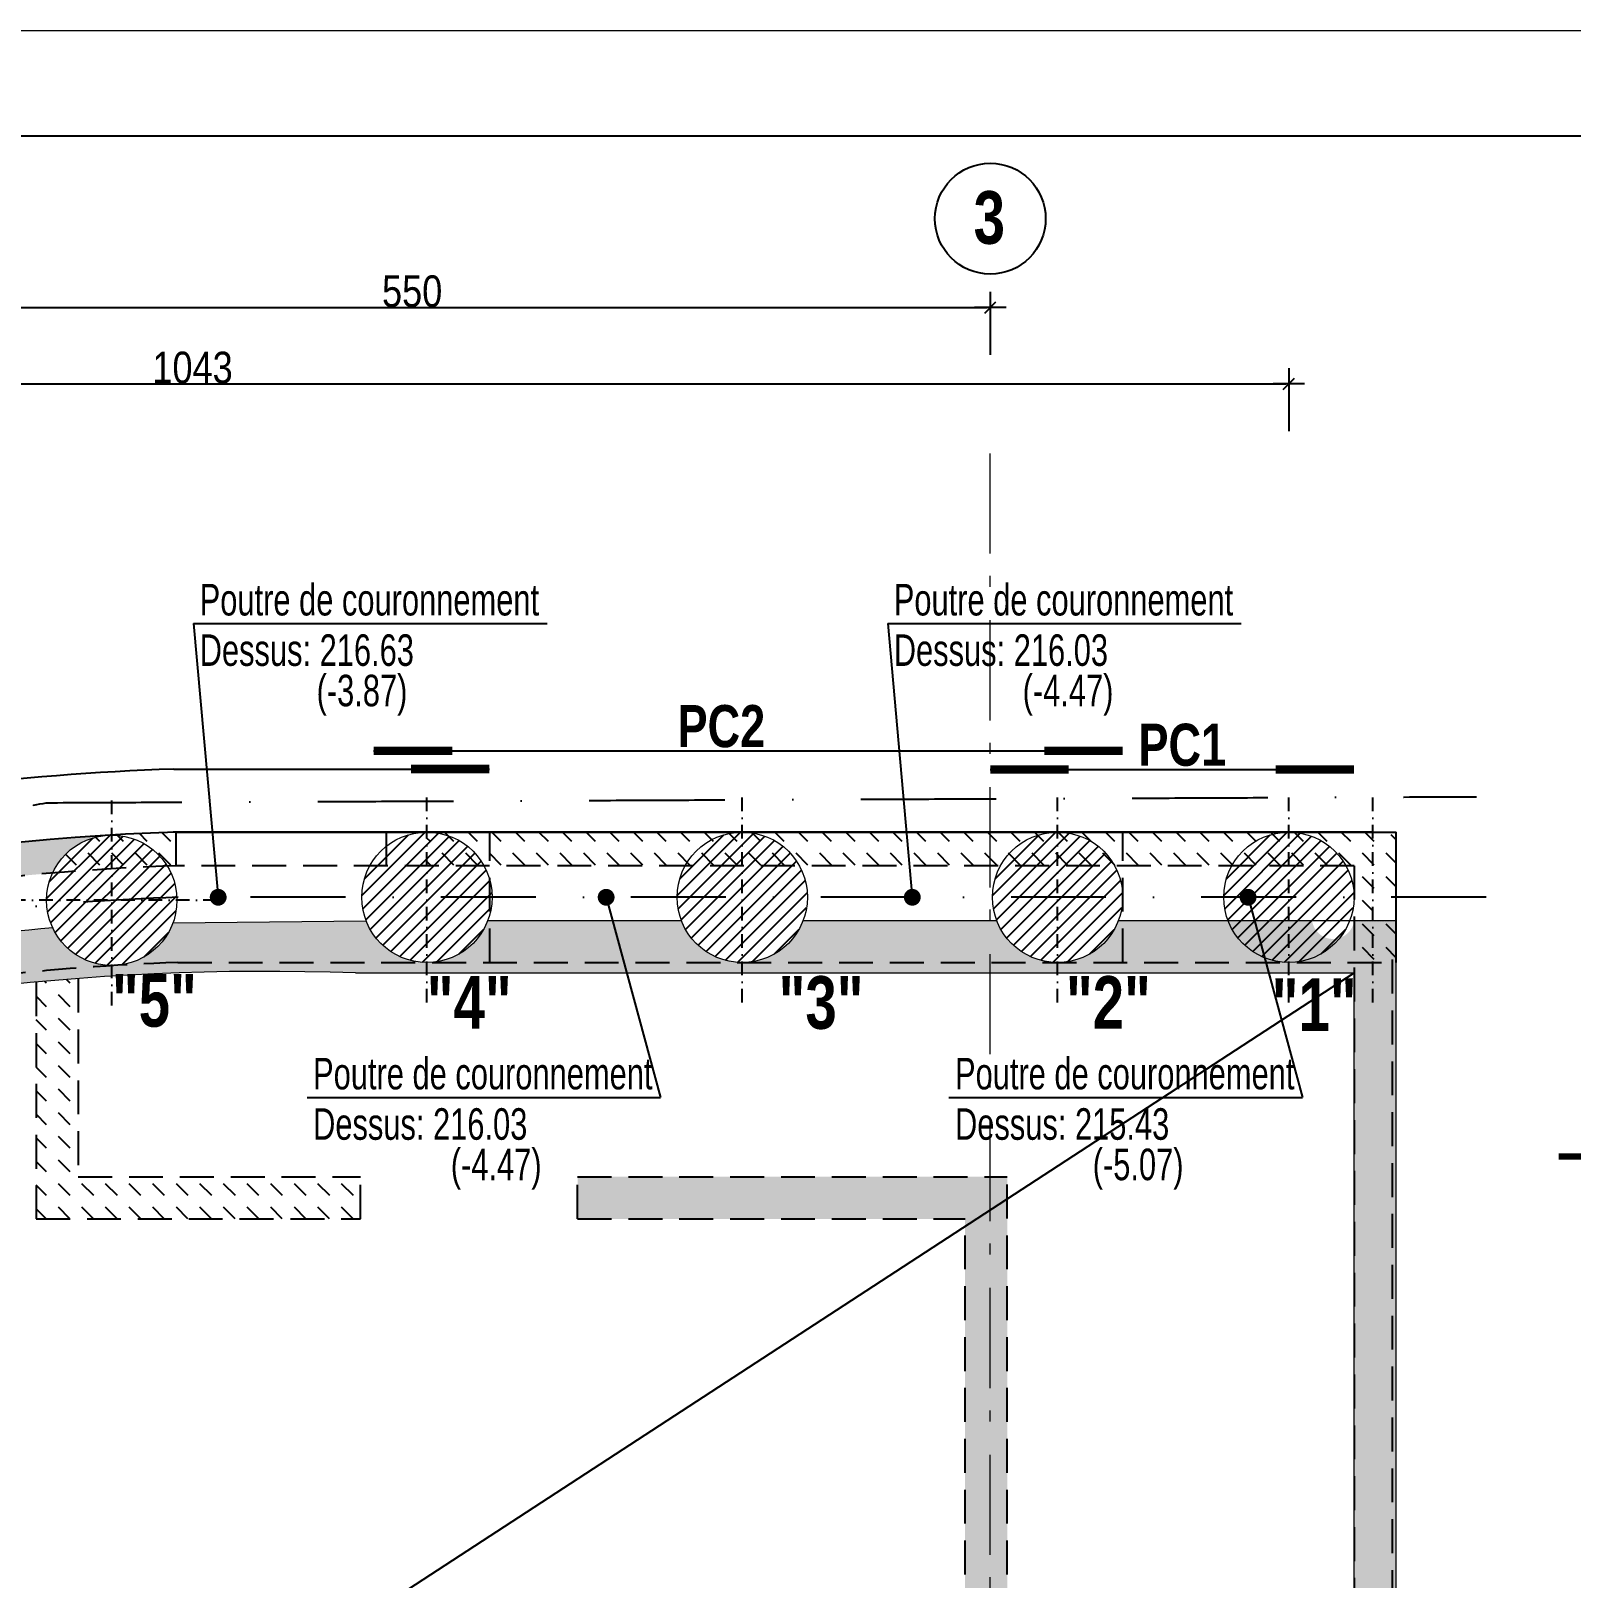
# Model space of a CAD drawing. Header units: centimetres. Extents: x 0 to 26456, y -12469 to -8269.
# Drawn here: x 20667 to 21399, y -9005 to -8269 of the extents above; entities that cross this region are included whole.
import ezdxf
from ezdxf.enums import TextEntityAlignment as Align

# ---------------------------------------------------------------- set-up
doc = ezdxf.new("R2010")
doc.units = ezdxf.units.CM
doc.header["$LTSCALE"] = 25.4
doc.header["$PDMODE"] = 1
doc.header["$PDSIZE"] = -2
for name, pattern in [('CACHEX2', [19.049999999999997, 12.7, -6.35]), ('Style de ligne -6', [1.0416400000000001, 0.625, -0.20828, 0.06943000000000005, -0.13893]), ('TIRETPTX2', [50.8, 25.4, -12.7, 0, -12.7])]:
    doc.linetypes.add(name, pattern=pattern)
for name, color, linetype in [('01_cote_gen', 4, 'Continuous'), ('01_linteaux', 2, 'Continuous'), ('01_murs_sup', 2, 'CACHEX2'), ('01_poch_murs', 253, 'Continuous'), ('01_texte', 230, 'Continuous'), ('AA_COTES', 2, 'Continuous')]:
    doc.layers.add(name, color=color, linetype=linetype)
for name, color, linetype, lineweight in [('01_murs_coup', 5, 'Continuous', 60), ('01_PIEUX', 5, 'Continuous', 60), ('B Général', 7, 'Continuous', 5)]:
    doc.layers.add(name, color=color, linetype=linetype, lineweight=lineweight)
doc.styles.add('impact', font='impact.ttf')
doc.styles.add('MATTE_TXT', font='arial.ttf')
doc.styles.add('STYLE2', font='ARIALN.TTF')
doc.dimstyles.new('JB50', dxfattribs={"dimscale": 0.1, "dimtxt": 150, "dimasz": 15, "dimexe": 0.1, "dimexo": 0.1, "dimgap": 0.09, "dimtad": 1, "dimdec": 1, "dimdsep": 46, "dimtxsty": 'STYLE2', "dimblk1": 'BOND_G', "dimblk2": 'BOND_D', "dimsah": 1, "dimcen": 1.5, "dimdle": 0.01, "dimse1": 1, "dimse2": 1, "dimclrd": 4, "dimclre": 2, "dimclrt": 6, "dimazin": 2, "dimtfac": 2.333333333333333, "dimtdec": 1, "dimtix": 1, "dimtmove": 2, "dimatfit": 3, "dimldrblk": 'BOND_G', "dimfxl": 1, "dimtolj": 1, "dimtzin": 0, "dimarcsym": 0})
pattern_1 = [(135, (-12564.07616921228, 0), (-11.22532015133644, 8.881784197001252e-16), [7.9375, -7.9375])]
pattern_2 = [(135, (0, 0), (-11.22532015133644, 8.881784197001252e-16), [7.9375, -7.9375])]

# ---------------------------------------------------------------- blocks, each defined once
blk = doc.blocks.new('BOND_G')
at = {"layer": 'AA_COTES', "color": 0}
for p, q in [((0, -5), (0, 14.99999999999999)), ((5, 0), (-5, 0)), ((1.767766952966312, 1.767766952966312), (-1.767766952966426, -1.767766952966426))]:
    blk.add_line(p, q, dxfattribs=at)
blk = doc.blocks.new('BOND_D')
at = {"layer": 'AA_COTES', "color": 0}
for p, q in [((0, 5), (0, -15)), ((5, 0), (-5, 0)), ((-1.767766952966312, -1.767766952966312), (1.767766952966426, 1.767766952966426))]:
    blk.add_line(p, q, dxfattribs=at)
blk = doc.blocks.new('*D134')
at = {"layer": '01_cote_gen', "color": 4, "lineweight": -2, "transparency": 16777216}
blk.add_line((20223.54063013628, -8437.09799820032), (21263.53152298929, -8437.09799820032), dxfattribs=at)
at = {"layer": 'Defpoints', "color": 0, "transparency": 16777216}
for p in [(21265.03152298929, -8437.09799820032), (20222.04063013628, -8628.051848474306), (21265.03152298929, -8655.22295320542)]:
    blk.add_point(p, dxfattribs=at)
at = {"layer": '01_cote_gen', "color": 4, "lineweight": -2, "transparency": 16777216, "xscale": 1.5, "yscale": 1.5, "zscale": 1.5, "rotation": 180}
blk.add_blockref('BOND_G', (20222.04063013628, -8437.09799820032), dxfattribs=at)
at = {"layer": '01_cote_gen', "color": 4, "lineweight": -2, "transparency": 16777216, "xscale": 1.5, "yscale": 1.5, "zscale": 1.5}
blk.add_blockref('BOND_D', (21265.03152298929, -8437.09799820032), dxfattribs=at)
at = {"layer": '01_cote_gen', "color": 6, "transparency": 16777216, "insert": (20743.53607656278, -8429.430403384495), "char_height": 15, "attachment_point": 5, "style": 'STYLE2'}
blk.add_mtext('\\A1;1043', dxfattribs=at)
blk = doc.blocks.new('*D136')
at = {"layer": '01_cote_gen', "color": 4, "lineweight": -2, "transparency": 16777216}
blk.add_line((20574.48982176962, -8400.81244869095), (21121.50648556105, -8400.81244869095), dxfattribs=at)
at = {"layer": 'Defpoints', "color": 0, "transparency": 16777216}
for p in [(21123.00648556105, -8362.340485538267), (21123.00648556105, -8400.81244869095), (20572.98982176962, -8404.476490234649)]:
    blk.add_point(p, dxfattribs=at)
at = {"layer": '01_cote_gen', "color": 4, "lineweight": -2, "transparency": 16777216, "xscale": 1.5, "yscale": 1.5, "zscale": 1.5, "rotation": 180}
blk.add_blockref('BOND_G', (20572.98982176962, -8400.81244869095), dxfattribs=at)
at = {"layer": '01_cote_gen', "color": 4, "lineweight": -2, "transparency": 16777216, "xscale": 1.5, "yscale": 1.5, "zscale": 1.5}
blk.add_blockref('BOND_D', (21123.00648556105, -8400.81244869095), dxfattribs=at)
at = {"layer": '01_cote_gen', "color": 6, "transparency": 16777216, "insert": (20847.99815366533, -8393.144853875125), "char_height": 15, "attachment_point": 5, "style": 'STYLE2'}
blk.add_mtext('\\A1;550', dxfattribs=at)
blk = doc.blocks.new('*D208')
at = {"layer": '01_cote_gen', "color": 4, "lineweight": -2, "ltscale": 3, "transparency": 16777216}
blk.add_line((25181.35043930488, -8824.443182918727), (25181.35043930488, -8881.443182918292), dxfattribs=at)
at = {"layer": 'Defpoints', "color": 0, "ltscale": 3, "transparency": 16777216}
for p in [(25158.85043930488, -8822.943182918727), (-1.600710675120354e-10, -8882.943182918285), (25181.35043930488, -8882.943182918292)]:
    blk.add_point(p, dxfattribs=at)
at = {"layer": '01_cote_gen', "color": 4, "lineweight": -2, "ltscale": 3, "transparency": 16777216, "xscale": 1.5, "yscale": 1.5, "zscale": 1.5}
for name, p, rotation in [('BOND_G', (25181.35043930488, -8822.943182918727), 90), ('BOND_D', (25181.35043930488, -8882.943182918292), 270)]:
    blk.add_blockref(name, p, dxfattribs=dict(at, rotation=rotation))
at = {"layer": '01_cote_gen', "color": 6, "ltscale": 3, "transparency": 16777216, "insert": (25173.68284448905, -8852.943182918507), "char_height": 15, "attachment_point": 5, "rotation": 90, "style": 'STYLE2'}
blk.add_mtext('\\A1;60', dxfattribs=at)

msp = doc.modelspace()

# ---------------------------------------------------------------- hatches: boundary and pattern name
at = {"layer": '01_murs_sup', "ltscale": 3}
h = msp.add_hatch(dxfattribs=at)
h.set_pattern_fill('DASH', color=256, scale=2.5, angle=135)
h.set_pattern_definition(pattern_2)
h.paths.add_polyline_path([(19962.04075267671, -8996.491079581685, 0.002531451353049674), (19952.99236217087, -9004.807788942462), (19952.99236217087, -9019.878112635355, -0.002574667747263947), (19962.04075267671, -9011.419420330678)])
h.paths.add_polyline_path([(19962.04075267671, -8976.31305738118, -0.006516405898975369), (19986.24151767971, -8955.33694515442, -0.04627340198228324), (19985.71276000788, -8949.635770628222), (19968.25438592605, -8949.635770628222, 0.004067861401506169), (19952.99236217087, -8962.949710448283), (19952.99236217087, -9004.807788942462, -0.002531451353049659), (19962.04075267671, -8996.491079581685)])
h.paths.add_polyline_path([(19952.99236217087, -8962.949710448283, 0.002955468585828464), (19942.04075267671, -8972.777708138961), (19942.04075267671, -9015.10359946519, -0.003096146297348388), (19952.99236217087, -9004.807788942462)])
h.paths.add_polyline_path([(19997.24688906947, -8925.509439191208, 0.007575990962309219), (19968.25438592605, -8949.635770628222), (19985.71276000788, -8949.635770628222, -0.2267463357051544)])
h.paths.add_polyline_path([(20016.71276000788, -8930.438205213124), (20016.71276000788, -8918.635770628222, 0.4142135623730951), (19985.71276000788, -8949.635770628222), (19993.04469058376, -8949.635770628222, -0.006200760919027776)])
h.paths.add_polyline_path([(20022.24235788403, -8905.863991761751, 0.001401672488549907), (20016.71276000788, -8910.121562334987), (20016.71276000788, -8918.635770628222, -0.09982294667140483), (20028.72683847661, -8921.05847337065, -0.0008315451278062832), (20031.96796140318, -8918.568819040713)])
h.paths.add_polyline_path([(20108.06370936837, -8864.768000295142, -0.01533620150584975), (20108.00540742572, -8862.867652609077, -0.2594805352761252), (20122.66303549479, -8836.525160705858, 0.02452486336761976), (20022.24235788403, -8905.863991761751), (20031.96796140318, -8918.568819040713, -0.0189682979439725)])
h.paths.add_polyline_path([(20139.00540742572, -8845.256839476358), (20139.00540742572, -8831.867652609077, 0.4142135623730951), (20108.00540742572, -8862.867652609077), (20110.98929596204, -8862.867652609077, -0.006733180713042963)])
h.paths.add_polyline_path([(20221.27242336533, -8799.309026090661), (20219.59169393276, -8782.227434466036, 0.01847937243883564), (20139.00540742572, -8826.559863701523), (20139.00540742572, -8831.867652609077, -0.1311429218165924), (20154.45158321565, -8835.989861526718, -0.01551302581773235)])
h.paths.add_polyline_path([(20258.09446509475, -8763.68465358069, 0.008583888516723525), (20219.59169393276, -8782.227434466036), (20220.53763697403, -8791.84124405252), (20236.18662102504, -8791.84124405252, -0.0008921322589392388), (20240.12401177537, -8789.911760148272, -0.2759147244667435)])
h.paths.add_polyline_path([(20380.40680633365, -8731.910745401334, -0.2759147244667484), (20401.47410624306, -8708.099672642245, 0.02805231403999468), (20271.06390660168, -8757.800395212256), (20271.06390660168, -8760.84124405252, -0.1627178930550964), (20289.70642681701, -8767.07319124207, -0.01980015537954972)])
h.paths.add_polyline_path([(20526.77097568853, -8691.650217712082, -0.2759147244667564), (20550.6135748336, -8670.618603950435, 0.02893504782106948), (20410.87266649118, -8705.150387574842), (20410.87266649118, -8706.64061144355, -0.1946121440687925), (20432.42699286268, -8715.36032835129, -0.01980015537955201)])
h.paths.add_polyline_path([(20676.95233325804, -8669.747184978214, -0.2601810642606941), (20701.35699738403, -8651.929332204701, 0.02414752684017281), (20581.93276865482, -8665.18965881402), (20584.46398054825, -8680.988170337281, -0.01896323129683905)])
h.paths.add_polyline_path([(19458.75151192187, -10153.20039969471), (19473.3523187485, -10153.20039969471), (19473.3523187485, -10142.62740164783), (19458.75151192187, -10142.62740164783)], flags=9)
h.paths.add_polyline_path([(19607.82798606622, -9603.97844531037), (19622.42879289285, -9603.97844531037), (19622.42879289285, -9593.405447263493), (19607.82798606622, -9593.405447263493)], flags=9)
h.paths.add_polyline_path([(20865.53209107814, -10481.26474452475), (20920.9533052664, -10481.26474452475), (20920.9533052664, -10458.28896007728), (20865.53209107814, -10458.28896007728)], flags=9)
h.paths.add_polyline_path([(19060.64998762298, -10027.91604079485), (19091.18581220605, -10027.91604076731), (19091.1858121708, -9988.840994442417), (19060.64998758773, -9988.840994469967)], flags=9)
h.paths.add_polyline_path([(19060.91249534308, -9879.12851761522), (19090.87697959262, -9879.128517588186), (19090.87697955879, -9841.628517588186), (19060.91249530925, -9841.62851761522)], flags=9)
h.paths.add_polyline_path([(19060.72719577544, -9269.128517970756), (19089.67253240299, -9269.12851794464), (19089.67253236916, -9231.62851794464), (19060.72719574161, -9231.628517970756)], flags=9)
h.paths.add_polyline_path([(19826.87228505999, -9345.038980564766), (19862.27035079214, -9322.526700305973), (19834.09664679395, -9278.22667318383), (19798.6985810618, -9300.738953442622)], flags=9)
h.paths.add_polyline_path([(20637.24809346632, -8767.528901594093), (20672.64615919847, -8745.016621335299), (20644.47245520028, -8700.716594213156), (20609.07438946813, -8723.228874471948)], flags=9)
h.paths.add_polyline_path([(20454.03026777045, -8806.877622667598), (20494.55373904902, -8806.877622631002), (20494.55373900161, -8754.377622631002), (20454.03026772304, -8754.377622667598)], flags=9)
h.paths.add_polyline_path([(20861.45874717567, -8825.185471828197), (20914.4948999724, -8825.185471828197), (20914.4948999724, -8795.68683608468), (20861.45874717567, -8795.68683608468)], flags=9)
h.paths.add_polyline_path([(21073.27243698213, -8575.38904196861), (21182.86350110218, -8575.38904196861), (21182.86350110218, -8552.39790963573), (21073.27243698213, -8552.39790963573)], flags=9)
h.paths.add_polyline_path([(20797.06333448428, -8776.738779199608), (20966.1468951937, -8776.738779199608), (20966.1468951937, -8753.870429949951), (20797.06333448428, -8753.870429949951)], flags=9)
h.paths.add_polyline_path([(21102.39872305211, -8800.74508267199), (21211.98978717216, -8800.74508267199), (21211.98978717216, -8777.75395033911), (21102.39872305211, -8777.75395033911)], flags=9)
h.paths.add_polyline_path([(20797.04287063708, -8800.74508267199), (20906.63393475713, -8800.74508267199), (20906.63393475713, -8777.75395033911), (20797.04287063708, -8777.75395033911)], flags=9)
h.paths.add_polyline_path([(21166.8145995907, -8825.185471828197), (21219.85075238743, -8825.185471828197), (21219.85075238743, -8795.68683608468), (21166.8145995907, -8795.68683608468)], flags=9)
h.paths.add_polyline_path([(21102.41918689931, -8776.738779199608), (21271.50274760873, -8776.738779199608), (21271.50274760873, -8753.870429949951), (21102.41918689931, -8753.870429949951)], flags=9)
h.paths.add_polyline_path([(19586.0997036983, -10125.57938807972), (19647.38952729701, -10125.5793880736), (19647.3895272949, -10104.43339197985), (19586.09970369619, -10104.43339198597)], flags=9)
h.paths.add_polyline_path([(19566.42533737738, -10163.36716131655), (19662.59416411681, -10163.36716131655), (19662.59416411681, -10140.39137686907), (19566.42533737738, -10140.39137686907)], flags=9)
h.paths.add_polyline_path([(19791.99246649683, -10114.49305470143), (19839.57171928609, -10066.86613115486), (19822.79606835226, -10050.10727131154), (19775.21681556299, -10097.73419485811)], flags=9)
h.paths.add_polyline_path([(19775.50186969651, -10810.23123384235), (19820.81613166665, -10860.01804740375), (19838.35256155167, -10844.0569862113), (19793.03829958153, -10794.27017264989)], flags=9)
h.paths.add_polyline_path([(20584.34388294768, -10978.11408513349), (20635.48511924488, -10934.33414574923), (20620.06449312998, -10916.32064698507), (20568.92325683277, -10960.10058636933)], flags=9)
h.paths.add_polyline_path([(20287.25712955013, -9852.857136903982), (20287.25712955013, -9781.100656685701), (20264.26599721725, -9781.100656685701), (20264.26599721725, -9852.857136903982)], flags=9)
h.paths.add_polyline_path([(20263.11280257346, -9840.733567474574), (20263.11280257346, -9785.312353286306), (20240.13701812598, -9785.312353286306), (20240.13701812598, -9840.733567474574)], flags=9)
h.paths.add_polyline_path([(19573.11254545717, -10506.86340633254), (19644.86390971365, -10506.86340633254), (19644.86390971365, -10483.88762188506), (19573.11254545717, -10483.88762188506)], flags=9)
h.paths.add_polyline_path([(19585.23355690567, -10482.73186926037), (19640.65477109394, -10482.73186926037), (19640.65477109394, -10459.7560848129), (19585.23355690567, -10459.7560848129)], flags=9)
h.paths.add_polyline_path([(20302.06799122346, -9348.241344795462), (20381.08017345312, -9348.241344787577), (20381.08017345101, -9327.095348693829), (20302.06799122134, -9327.095348701714)], flags=9)
h.paths.add_polyline_path([(20290.92277939147, -9311.023830140128), (20387.0967220927, -9311.023830140128), (20387.0967220927, -9288.032697807248), (20290.92277939147, -9288.032697807248)], flags=9)
h.paths.add_polyline_path([(20302.06799122346, -9274.171262057609), (20377.32088525868, -9274.171262050098), (20377.32088525656, -9253.02526595635), (20302.06799122134, -9253.02526596386)], flags=9)
h.paths.add_polyline_path([(20338.94414295922, -9034.253394276218), (20392.69925117899, -9096.478572254844), (20410.08575489964, -9081.45871342233), (20356.33064667986, -9019.233535443702)], flags=9)
h.paths.add_polyline_path([(20525.82142540599, -8925.897849836447), (20554.7143207372, -9002.883465594012), (20576.22507793046, -8994.810424286698), (20547.33218259925, -8917.824808529132)], flags=9)
h.paths.add_polyline_path([(20776.87904420928, -9483.375216066717), (20790.47289884097, -9483.375216067157), (20790.47289884132, -9472.802218020282), (20776.87904420963, -9472.802218019842)], flags=9)
h.paths.add_polyline_path([(20780.87904420928, -9540.875216066717), (20795.47985103591, -9540.87521606719), (20795.47985103626, -9530.302218020315), (20780.87904420963, -9530.302218019842)], flags=9)
h.paths.add_polyline_path([(20807.37904420928, -9593.875216066717), (20822.31550176756, -9593.875216067201), (20822.31550176791, -9583.302218020326), (20807.37904420963, -9583.302218019842)], flags=9)
h.paths.add_polyline_path([(20874.37904420928, -9590.375216066717), (20889.31550176756, -9590.375216067201), (20889.31550176791, -9579.802218020326), (20874.37904420963, -9579.802218019842)], flags=9)
h.paths.add_polyline_path([(20923.37904420928, -9591.375216066717), (20937.97985103591, -9591.37521606719), (20937.97985103626, -9580.802218020315), (20923.37904420963, -9580.802218019842)], flags=9)
h.paths.add_polyline_path([(20973.37904420928, -9591.375216066717), (20988.31550176756, -9591.375216067201), (20988.31550176791, -9580.802218020326), (20973.37904420963, -9580.802218019842)], flags=9)
h.paths.add_polyline_path([(21083.85176809702, -9448.730142801756), (21095.76736907048, -9448.730142802142), (21095.76736907083, -9438.157144755263), (21083.85176809737, -9438.157144754878)], flags=9)
h.paths.add_polyline_path([(21083.35176809702, -9502.730142801756), (21098.2882256553, -9502.73014280224), (21098.28822565565, -9492.157144755362), (21083.35176809737, -9492.157144754878)], flags=9)
h.paths.add_polyline_path([(21076.35176809702, -9558.230142801756), (21091.2882256553, -9558.23014280224), (21091.28822565565, -9547.657144755362), (21076.35176809737, -9547.657144754878)], flags=9)
h.paths.add_polyline_path([(21029.87904420928, -9585.875216066717), (21045.15115249921, -9585.875216067212), (21045.15115249955, -9575.302218020337), (21029.87904420963, -9575.302218019842)], flags=9)
h.paths.add_polyline_path([(20956.77440208228, -9311.09743387419), (20956.77440208184, -9297.839229974143), (20946.20140403497, -9297.839229974496), (20946.20140403541, -9311.097433874544)], flags=9)
h.paths.add_polyline_path([(20995.52595522163, -9311.267843728085), (20995.52595611661, -9297.67398909639), (20984.95295806974, -9297.673988400293), (20984.95295717476, -9311.267843031987)], flags=9)
h.paths.add_polyline_path([(21056.42148496769, -9311.270427549698), (21056.42148586267, -9297.676572918004), (21045.84848781579, -9297.67657222191), (21045.84848692082, -9311.270426853604)], flags=9)
h.paths.add_polyline_path([(21078.71481880622, -9356.498405215925), (21078.7148196791, -9343.240201315875), (21068.14182163223, -9343.240200619777), (21068.14182075935, -9356.498404519827)], flags=9)
h.paths.add_polyline_path([(20917.14059672919, -9311.267843061629), (20917.14059672874, -9297.673988429935), (20906.56759868187, -9297.673988430284), (20906.56759868232, -9311.267843061982)], flags=9)
h.paths.add_polyline_path([(20866.82741345247, -9311.435668427453), (20866.827413452, -9297.50616306411), (20856.25441540513, -9297.506163064463), (20856.25441540559, -9311.435668427803)], flags=9)
h.paths.add_polyline_path([(20813.05759926358, -9328.937646691153), (20813.05759926313, -9315.343792059459), (20802.48460121625, -9315.343792059808), (20802.48460121671, -9328.937646691506)], flags=9)
h.paths.add_polyline_path([(20785.82151939157, -9379.510741170274), (20799.41537402326, -9379.510741169819), (20799.41537402291, -9368.937743122944), (20785.82151939121, -9368.937743123395)], flags=9)
h.paths.add_polyline_path([(20785.82151939157, -9424.546580470487), (20796.39451743844, -9424.546580470134), (20796.39451743809, -9413.973582423256), (20785.82151939121, -9413.973582423609)], flags=9)
h.paths.add_polyline_path([(21372.06799122846, -9772.816082090647), (21451.08017345813, -9772.816082082762), (21451.08017345601, -9751.670085989013), (21372.06799122635, -9751.670085996899)], flags=9)
h.paths.add_polyline_path([(21360.92533737738, -9735.585777530809), (21457.09416411681, -9735.585777530809), (21457.09416411681, -9712.609993083333), (21360.92533737738, -9712.609993083333)], flags=9)
h.paths.add_polyline_path([(21372.06799122846, -9698.745999352794), (21447.32088526368, -9698.745999345283), (21447.32088526157, -9677.600003251535), (21372.06799122635, -9677.600003259045)], flags=9)
h.paths.add_polyline_path([(19339.95770331637, -10138.25930636279), (19405.49198373639, -10138.25930630366), (19405.49198370123, -10099.30007220854), (19339.95770328122, -10099.30007226767)], flags=9)
h.paths.add_polyline_path([(19394.83973694119, -9995.248510771244), (19460.15011371698, -9995.24851071232), (19460.15011368184, -9956.312439063155), (19394.83973690605, -9956.312439122079)], flags=9)
h = msp.add_hatch(dxfattribs=at)
h.set_pattern_fill('DASH', color=256, scale=2.5, angle=135)
h.set_pattern_definition(pattern_2)
h.paths.add_polyline_path([(20885.0088791759, -8650.271448664153), (20855.03152298927, -8650.271448664153, -0.2729194603852488), (20882.1608422329, -8666.271447418243), (20885.0088791759, -8666.271447418243)])
h.paths.add_polyline_path([(21005.03152298927, -8650.271448664153), (20885.0088791759, -8650.271448664153), (20885.0088791759, -8666.271447418243), (20977.90220374565, -8666.271447418243, -0.2729194603852488)])
h.paths.add_polyline_path([(21083.12786492483, -8650.271448664153), (21005.03152298927, -8650.271448664153, -0.2729194603852488), (21032.1608422329, -8666.271447418243), (21084.56432930688, -8666.271447418243)])
h.paths.add_polyline_path([(21123.00648556104, -8650.271448664153), (21083.12786492483, -8650.271448664153), (21084.56432930688, -8666.271447418243), (21123.00648556104, -8666.271447418243)])
h.paths.add_polyline_path([(21155.03152298927, -8650.271448664153), (21123.00648556104, -8650.271448664153), (21123.00648556104, -8666.271447418243), (21127.90220374565, -8666.271447418243, -0.2729194603852488)])
h.paths.add_polyline_path([(21155.03152298927, -8650.271448664153, 0.2729194603852488), (21127.90220374565, -8666.271447418243), (21155.03152298927, -8666.271447418243)], flags=17)
h.paths.add_polyline_path([(21155.03152298927, -8650.271448664153), (21155.03152298927, -8666.271447418243), (21182.1608422329, -8666.271447418243, 0.2729194603852488)], flags=17)
h.paths.add_polyline_path([(21186.03152298927, -8650.271448664153), (21155.03152298927, -8650.271448664153, -0.2729194603852488), (21182.1608422329, -8666.271447418243), (21186.03152298927, -8666.271447418243)])
h.paths.add_polyline_path([(21305.03152298927, -8650.271448664153), (21186.03152298927, -8650.271448664153), (21186.03152298927, -8666.271447418243), (21277.90220374565, -8666.271447418243, -0.2729194603852488)])
h.paths.add_polyline_path([(21305.03152298927, -8650.271448664153, 0.2729194603852488), (21277.90220374565, -8666.271447418243), (21296.13152298928, -8666.271447418243), (21296.13152298928, -8681.271448664153), (21305.03152298927, -8681.271448664153)])
h.paths.add_polyline_path([(21316.05488560001, -8652.297572900767, 0.09113802372646979), (21305.03152298927, -8650.271448664153), (21305.03152298927, -8681.271448664153), (21316.05488496112, -8681.271448664153)])
h.paths.add_polyline_path([(21305.03152298927, -8681.271448664153), (21296.13152298928, -8681.271448664153), (21296.13152298928, -8692.271448664153), (21305.03152298927, -8692.271448664153)])
h.paths.add_polyline_path([(21316.05488471857, -8692.271448664153), (21305.03152298927, -8692.271448664153), (21305.03152298927, -8712.271448664153, 0.0911380126095901), (21316.05488432223, -8710.245324913682)])
h.paths.add_polyline_path([(21305.03152298927, -8692.271448664153), (21296.13152298928, -8692.271448664153), (21296.13152298928, -8710.96639772961, 0.07292753475295853), (21305.03152298927, -8712.271448664153)])
h.paths.add_polyline_path([(21005.03152298927, -8650.271448664153), (21005.03152298927, -8666.271447418243), (21032.1608422329, -8666.271447418243, 0.2729194603852488)], flags=17)
h.paths.add_polyline_path([(21005.03152298927, -8650.271448664153, 0.2729194603852488), (20977.90220374565, -8666.271447418243), (21005.03152298927, -8666.271447418243)], flags=17)
h.paths.add_polyline_path([(20855.03152298927, -8650.271448664153), (20855.03152298927, -8666.271447418243), (20882.1608422329, -8666.271447418243, 0.2729194603852488)], flags=17)
h.paths.add_polyline_path([(20705.11632626799, -8651.70054352863), (20705.11632626799, -8667.729056668837, -0.005375109982413325), (20731.50162451607, -8666.427374311783, 0.2601810642597873)])
h.paths.add_polyline_path([(20705.11632626799, -8651.70054352863, 0.0007564488911457906), (20701.35699738394, -8651.929332204707, 0.2601810642599475), (20676.95233325804, -8669.747184978214, -0.00574520630131353), (20705.11632626799, -8667.729056668837)])
h.paths.add_polyline_path([(20572.98982176962, -8674.970673162927, 0.1431150475774993), (20556.29780486668, -8670.093011720415), (20556.29780486668, -8685.837545675455, -0.003449062253888624), (20572.98982176962, -8682.882277555445)])
h.paths.add_polyline_path([(20556.29780486668, -8670.093011720415, 0.3262010543277342), (20526.77097568852, -8691.650217712082, -0.006123143310799706), (20556.29780486668, -8685.837545675455)])
h.paths.add_polyline_path([(20410.87266649118, -8706.64061144355), (20410.87266649118, -8721.909457532132, -0.004583566861486673), (20432.42699286267, -8715.360328351291, 0.1946121440687386)])
h.paths.add_polyline_path([(20410.87266649118, -8706.64061144355, 0.3607543757945128), (20380.40680633364, -8731.910745401336, -0.006524407077893791), (20410.87266649118, -8721.909457532132)])
h.paths.add_polyline_path([(20289.70642681701, -8767.073191242074, 0.162717893055047), (20271.06390660168, -8760.84124405252), (20271.06390660168, -8775.347792924855, -0.004149976771112105)])
h.paths.add_polyline_path([(20262.04063013628, -8762.183521924397, 0.3129463956746893), (20240.12401177537, -8789.911760148272, -0.004938094607213448), (20262.04063013628, -8779.486851802723)])
h = msp.add_hatch(dxfattribs=at)
h.set_pattern_fill('DASH', color=256, scale=2.5, angle=135)
h.set_pattern_definition(pattern_2)
h.paths.add_polyline_path([(20735.61189219199, -8650.265973047659, 0.006131959323090251), (20705.11632626796, -8651.70054352863, -0.2601810642599982), (20731.50162451606, -8666.427374311783, -0.0008368557625768468), (20735.61189219199, -8666.275760730743)])
h = msp.add_hatch(dxfattribs=at)
h.set_pattern_fill('DASH', color=256, scale=2.5, angle=135)
h.set_pattern_definition(pattern_1)
h.paths.add_polyline_path([(21314.13152298928, -8710.90571936549, -0.1483571088396083), (21296.13152298928, -8710.966397729613), (21296.13152298928, -9245.25820757569), (21275.96129000996, -9245.25820757569), (21275.96129000996, -9265.25820757569), (21296.13152298928, -9265.25820757569), (21296.13152298928, -9473.258203969694), (21261.13152315356, -9473.258203969694), (21261.13152315356, -9491.258203969694), (21296.13152298928, -9491.258203969694), (21296.13152298928, -9854.258204239432), (21261.09015240736, -9854.25820423943), (21261.09015240736, -9872.25820423943), (21415.19189202665, -9872.25820423943), (21415.19189202665, -9854.25820423943), (21314.13152298928, -9854.258204239432), (21314.13152298928, -9271.258207817875), (21314.13152311523, -9261.258207817875), (21415.19189202665, -9261.258207817873), (21415.19189202665, -9245.258207817875), (21314.13152298928, -9245.258207817875)])
h.paths.add_polyline_path([(21131.0548725234, -8814.193457554837), (20926.70156370626, -8814.193457554837), (20926.70156370626, -8834.193457554837), (21111.0548725234, -8834.193457554837), (21111.05487252341, -9245.25820757569), (20753.05487237549, -9245.25820757569), (20753.05487237549, -9752.791318165222, 0.1490124076354666), (20262.04063013627, -9593.085652555508), (20262.04063013627, -9613.089198783744, -0.2537152868343266), (20979.83424347916, -10020.25820815291), (21111.05233478833, -10020.25820815291), (21111.05233478833, -10479.61906668692), (21131.05233478833, -10479.61906668692), (21131.05233478833, -10020.25820815291), (21131.05463357773, -10020.25820742478), (21396.28152310275, -10020.25820815291), (21396.28152310275, -10002.25820815291), (20992.12567647127, -10002.25820815291, 0.02262012132071245), (20946.05487893436, -9936.759058333486), (20946.05487893436, -9628.258201403956), (21111.0548725234, -9628.258201403956), (21111.0548725234, -9608.258201403956), (20771.05487237549, -9608.258201403958), (20771.05487237549, -9265.25820757569), (21111.0548725234, -9265.258207575693), (21111.0548725234, -9270.506141337699), (21131.0548725234, -9270.506141337699), (21131.0548725234, -9265.258207575693), (21172.7612898751, -9265.25820757569), (21172.7612898751, -9245.25820757569), (21131.0548725234, -9245.25820757569)])
h.paths.add_polyline_path([(20926.05487893436, -9628.258201403958), (20926.05487893436, -9804.25818989591), (20861.80487251381, -9804.25818989591), (20861.80487219433, -9804.25818989591), (20861.80487219433, -9628.258201403958)], flags=16)
h.paths.add_polyline_path([(20843.80487219433, -9628.258201403958), (20843.80487219433, -9804.25818989591), (20819.66300724891, -9804.25818989591, 0.01751892054310603), (20771.05487237549, -9765.718620433327), (20771.05487237549, -9628.258201403958)], flags=16)
h.paths.add_polyline_path([(20926.05487893436, -9824.25818989591), (20926.05487893436, -9911.837159492115, 0.03424284113054965), (20842.35217625199, -9824.25818989591)], flags=16)
h.paths.add_polyline_path([(21131.0548725234, -9403.706141405131), (21111.0548725234, -9403.706141405131), (21111.0548725234, -9824.258201104181), (21131.0548725234, -9824.258201104181)], flags=17)
h.paths.add_polyline_path([(20571.5548725234, -9096.933370200186), (20536.5548725234, -9096.933370200186), (20536.5548725234, -9131.933370200186), (20571.5548725234, -9131.933370200186)], flags=17)
h.paths.add_polyline_path([(20399.08916818448, -9128.932218164387), (20364.08916818448, -9128.932218164387), (20364.08916818448, -9163.932218164387), (20399.08916818448, -9163.932218164387)], flags=17)
h = msp.add_hatch(dxfattribs=at)
h.set_pattern_fill('DASH', color=256, scale=2.5, angle=135)
h.set_pattern_definition(pattern_1)
h.paths.add_polyline_path([(20823.50156357139, -8814.193457554837), (20689.14825475425, -8814.193457554837), (20689.14825475425, -8719.935781939308, 0.004260842983686465), (20669.14825475425, -8721.635055686596), (20669.14825475425, -8834.193457554837), (20823.50156357139, -8834.193457554837)])
at = {"layer": '01_poch_murs'}
h = msp.add_hatch(dxfattribs=at)
h.set_pattern_fill('ANSI31', color=256, scale=1.5)
h.set_pattern_definition([(45, (2496.423994027544, 20.5671315627842), (-3.367596045400932, 3.367596045400933), [])])
h.paths.add_polyline_path([(20705.11632626799, -8651.70054352863, 0.4142135623730951), (20674.11632626799, -8682.70054352863), (20705.11632626799, -8682.70054352863)])
h.paths.add_polyline_path([(20705.11632626799, -8682.70054352863), (20674.11632626799, -8682.70054352863, 0.4142135623730951), (20705.11632626799, -8713.70054352863)])
h.paths.add_polyline_path([(20705.11632626799, -8651.70054352863), (20705.11632626799, -8682.70054352863), (20736.11632626799, -8682.70054352863, 0.4142135623730951)])
h.paths.add_polyline_path([(20736.11632626799, -8682.70054352863), (20705.11632626799, -8682.70054352863), (20705.11632626799, -8713.70054352863, 0.4142135623730951)])
h = msp.add_hatch(dxfattribs=at)
h.set_pattern_fill('ANSI31', color=256, scale=1.5)
h.set_pattern_definition([(45, (2646.339190748826, 21.99622642726172), (-3.367596045400932, 3.367596045400933), [])])
h.paths.add_polyline_path([(20855.03152298927, -8650.271448664153, 0.4142135623730951), (20824.03152298927, -8681.271448664153), (20855.03152298927, -8681.271448664153)])
h.paths.add_polyline_path([(20855.03152298927, -8681.271448664153), (20824.03152298927, -8681.271448664153, 0.4142135623730951), (20855.03152298927, -8712.271448664153)])
h.paths.add_polyline_path([(20855.03152298927, -8650.271448664153), (20855.03152298927, -8681.271448664153), (20886.03152298927, -8681.271448664153, 0.4142135623730951)])
h.paths.add_polyline_path([(20886.03152298927, -8681.271448664153), (20855.03152298927, -8681.271448664153), (20855.03152298927, -8712.271448664153, 0.4142135623730951)])
h = msp.add_hatch(dxfattribs=at)
h.set_pattern_fill('ANSI31', color=256, scale=1.5)
h.set_pattern_definition([(45, (2796.339190748826, 21.99622642726172), (-3.367596045400932, 3.367596045400933), [])])
h.paths.add_polyline_path([(21005.03152298927, -8650.271448664153, 0.4142135623730951), (20974.03152298927, -8681.271448664153), (21005.03152298927, -8681.271448664153)])
h.paths.add_polyline_path([(21005.03152298927, -8681.271448664153), (20974.03152298927, -8681.271448664153, 0.4142135623730951), (21005.03152298927, -8712.271448664153)])
h.paths.add_polyline_path([(21005.03152298927, -8650.271448664153), (21005.03152298927, -8681.271448664153), (21036.03152298927, -8681.271448664153, 0.4142135623730951)])
h.paths.add_polyline_path([(21036.03152298927, -8681.271448664153), (21005.03152298927, -8681.271448664153), (21005.03152298927, -8712.271448664153, 0.4142135623730951)])
h = msp.add_hatch(dxfattribs=at)
h.set_pattern_fill('ANSI31', color=256, scale=1.5)
h.set_pattern_definition([(45, (2946.339190748826, 21.99622642726172), (-3.367596045400932, 3.367596045400933), [])])
h.paths.add_polyline_path([(21155.03152298927, -8650.271448664153, 0.4142135623730951), (21124.03152298927, -8681.271448664153), (21155.03152298927, -8681.271448664153)])
h.paths.add_polyline_path([(21155.03152298927, -8681.271448664153), (21124.03152298927, -8681.271448664153, 0.4142135623730951), (21155.03152298927, -8712.271448664153)])
h.paths.add_polyline_path([(21155.03152298927, -8650.271448664153), (21155.03152298927, -8681.271448664153), (21186.03152298927, -8681.271448664153, 0.4142135623730951)])
h.paths.add_polyline_path([(21186.03152298927, -8681.271448664153), (21155.03152298927, -8681.271448664153), (21155.03152298927, -8712.271448664153, 0.4142135623730951)])
h = msp.add_hatch(dxfattribs=at)
h.set_pattern_fill('ANSI31', color=256, scale=1.5)
h.set_pattern_definition([(45, (3056.339190748826, 21.99622642726172), (-3.367596045400932, 3.367596045400933), [])])
h.paths.add_polyline_path([(21265.03152298927, -8650.271448664153, 0.4142135623730951), (21234.03152298927, -8681.271448664153), (21265.03152298927, -8681.271448664153)])
h.paths.add_polyline_path([(21265.03152298927, -8681.271448664153), (21234.03152298927, -8681.271448664153, 0.4142135623730951), (21265.03152298927, -8712.271448664153)])
h.paths.add_polyline_path([(21265.03152298927, -8650.271448664153), (21265.03152298927, -8681.271448664153), (21296.03152298927, -8681.271448664153, 0.4142135623730951)])
h.paths.add_polyline_path([(21296.03152298927, -8681.271448664153), (21265.03152298927, -8681.271448664153), (21265.03152298927, -8712.271448664153, 0.4142135623730951)])
at = {"layer": '01_poch_murs', "ltscale": 3}
h = msp.add_hatch(color=256, dxfattribs=at)
h.dxf.hatch_style = 1
edge = h.paths.add_edge_path()
edge.add_line((21123.00648556104, -8692.271448664153), (21034.01427648165, -8692.271448664153))
edge.add_arc((21005.03152298927, -8681.271448664153), 30.99999999999996, 200.7835595958457, 339.2164404041543, ccw=False)
edge.add_line((20976.04876949689, -8692.271448664153), (20884.01427648165, -8692.271448664153))
edge.add_arc((20855.03152298927, -8681.271448664153), 30.99999999999996, 201.3118853197357, 339.2164404041543, ccw=False)
edge.add_line((20826.15143147046, -8692.538227878507), (20734.21496465363, -8693.390222855067))
edge.add_arc((20705.116326268, -8682.700543528656), 30.99999999998549, 205.0617590902555, 339.82868109384594, ccw=False)
edge.add_arc((20778.84935286136, -9894.24082311368), 1202.726036363793, 94.85607431749344, 99.19121332792479)
edge.add_arc((20556.29780486669, -8701.093011720415), 30.99999999999606, 302.5783325837864, 349.0964430106206, ccw=False)
edge.add_line((20572.98982176962, -8727.215350277904), (20572.98982176962, -8734.645863574853))
edge.add_arc((20778.84935286134, -9894.240823113643), 1177.726036363751, 87.94605086521148, 100.06667467126857, ccw=False)
edge.add_line((20821.05963996113, -8717.271448664153), (21123.00648556104, -8717.271448664153))
edge.add_line((21123.00648556104, -8717.271448664153), (21123.00648556104, -8692.271448664153))
edge = h.paths.add_edge_path()
edge.add_line((21276.04876949689, -8692.271448664153), (21184.01427648165, -8692.271448664153))
edge.add_arc((21155.03152298927, -8681.271448664153), 30.99999999999996, 200.7835595958457, 339.2164404041543, ccw=False)
edge.add_line((21126.04876949689, -8692.271448664153), (21123.00648556104, -8692.271448664153))
edge.add_line((21123.00648556104, -8692.271448664153), (21123.00648556104, -8717.271448664153))
edge.add_line((21123.00648556104, -8717.271448664153), (21296.0548841673, -8717.271448664153))
edge.add_line((21296.0548841673, -8717.271448664153), (21296.05487252487, -9245.258207796976))
edge.add_line((21296.05487252487, -9245.258207796976), (21123.00648556105, -9245.258207796976))
edge.add_line((21123.00648556105, -9245.258207796976), (21123.00648556105, -9250.967124735615))
edge.add_line((21123.00648556105, -9250.967124735615), (21343.05487604125, -9250.967124735615))
edge.add_line((21343.05487604125, -9250.967124735615), (21343.05487604125, -9245.258208140549))
edge.add_line((21343.05487604125, -9245.258208140549), (21316.05487252487, -9245.258208140549))
edge.add_line((21316.05487252487, -9245.258208140549), (21316.05488564469, -8692.271448664153))
edge.add_arc((21315.43228056171, -8692.1924082455), 0.6276021647004145, 187.235061416271, 352.764938583729, ccw=False)
edge.add_arc((21314.18707039575, -8692.192408245503), 0.6276021646965764, 187.2350614161062, 352.764938583852, ccw=False)
edge.add_arc((21312.94186022978, -8692.192408245503), 0.6276021647001854, 187.2350614161481, 352.7649385838938, ccw=False)
edge.add_arc((21311.69665006382, -8692.1924082455), 0.6276021647004145, 187.235061416271, 352.764938583729, ccw=False)
edge.add_arc((21310.45143989786, -8692.192408245503), 0.6276021646965764, 187.2350614161062, 352.764938583852, ccw=False)
edge.add_arc((21309.20622973189, -8692.192408245503), 0.6276021647001854, 187.2350614161481, 352.7649385838938, ccw=False)
edge.add_arc((21307.96101956593, -8692.1924082455), 0.6276021647004145, 187.235061416271, 352.764938583729, ccw=False)
edge.add_arc((21306.71580939997, -8692.192408245503), 0.6276021646965764, 187.2350614161062, 352.764938583852, ccw=False)
edge.add_arc((21305.470599234, -8692.192408245503), 0.6276021647001854, 187.2350614161481, 352.7649385838938, ccw=False)
edge.add_arc((21304.22538906804, -8692.1924082455), 0.6276021647004145, 187.235061416271, 352.764938583729, ccw=False)
edge.add_arc((21302.98017890208, -8692.192408245503), 0.6276021646965764, 187.2350614161062, 352.764938583852, ccw=False)
edge.add_arc((21301.73496873611, -8692.192408245503), 0.6276021647001854, 187.2350614161481, 352.7649385838938, ccw=False)
edge.add_arc((21300.48975857015, -8692.1924082455), 0.6276021647004145, 187.235061416271, 352.764938583729, ccw=False)
edge.add_arc((21299.24454840419, -8692.192408245503), 0.6276021646965764, 187.2350614161062, 352.764938583852, ccw=False)
edge.add_arc((21297.99933823822, -8692.192408245503), 0.6276021647001854, 187.2350614161481, 352.7649385838938, ccw=False)
edge.add_arc((21296.75412807226, -8692.1924082455), 0.6276021647004145, 187.235061416271, 352.764938583729, ccw=False)
edge.add_arc((21286.09014624308, -8690.996684542333), 10.12196969592808, 187.2350614161705, 352.76493858383213, ccw=False)
h.paths.add_polyline_path([(21111.06190442583, -9250.967124735615), (20632.26975698486, -9250.967124735615), (20572.98982176962, -9303.075167382805), (20572.98982176962, -9329.703498543338), (20640.6168674121, -9270.258207895722), (21111.0617516693, -9270.258207895713)])
h.paths.add_polyline_path([(21111.06194963192, -9245.258207895713), (20638.76442082609, -9245.258207895722), (20632.26975698486, -9250.967124735615), (21111.06190442583, -9250.967124735615)])

# ---------------------------------------------------------------- linework, layer by layer
at = {"layer": '01_cote_gen', "ltscale": 3}
msp.add_line((21305.03152298927, -8650.271448664153), (20734.26058388766, -8650.271448664153), dxfattribs=at)
at = {"layer": '01_linteaux', "linetype": 'TIRETPTX2', "ltscale": 0.01}
for p, q in [((20705.11632626799, -8732.70054352863), (20705.11632626799, -8632.70054352863)), ((20855.03152298927, -8731.271448664153), (20855.03152298927, -8631.271448664153)), ((21005.03152298927, -8731.271448664153), (21005.03152298927, -8631.271448664153)), ((21155.03152298927, -8731.271448664153), (21155.03152298927, -8631.271448664153)), ((21265.03152298927, -8731.271448664153), (21265.03152298927, -8631.271448664153)), ((21305.03152298927, -8731.271448664153), (21305.03152298927, -8631.271448664153)), ((20755.11632626799, -8682.70054352863), (20655.11632626799, -8682.70054352863))]:
    msp.add_line(p, q, dxfattribs=at)
at = {"layer": '01_linteaux'}
for p in [(20735.61208251117, -8650.271448664153), (21316.05488564469, -8712.271448664153)]:
    msp.add_line(p, (21316.05488564469, -8650.271448664153), dxfattribs=at)
at = {"layer": '01_linteaux', "linetype": 'TIRETPTX2', "ltscale": 0.07}
msp.add_line((21358.87227096995, -8681.271448664153), (20754.87227096995, -8681.271448664153), dxfattribs=at)
at = {"layer": '01_linteaux'}
msp.add_arc((20778.84935286135, -9894.240823113632), 1244.726036363743, 91.99065690945983, 160.8028081151342, dxfattribs=at)
at = {"layer": '01_linteaux', "linetype": 'TIRETPTX2', "ltscale": 0.07}
msp.add_arc((20778.84935286133, -9894.240823113634), 1213.726036363743, 91.99092271833618, 160.6105502049388, dxfattribs=at)
at = {"layer": '01_linteaux', "color": 5, "linetype": 'TIRETPTX2', "ltscale": 0.1}
for points in [[(20287.55047639635, -8712.379028360072), (20480.7619670616, -8674.34202956704), (20673.97345772685, -8636.305030774009)], [(20673.97345772685, -8636.305030774012), (21014.1260224869, -8634.876149331556), (21354.27858724695, -8633.4472678891)]]:
    msp.add_open_spline(points, degree=2, dxfattribs=at)
at = {"layer": '01_murs_coup', "linetype": 'Continuous', "lineweight": 5}
for p, q in [((26455.97418314999, -8269.288620805586), (13955.97418314999, -8269.288620805579)), ((21316.05487252487, -9245.258208140549), (21316.05488564469, -8650.271448664153)), ((20734.21496465363, -8693.390222855067), (20826.15143147046, -8692.538227878507)), ((20884.01427648165, -8692.271448664153), (20976.04876949689, -8692.271448664153)), ((21034.01427648165, -8692.271448664153), (21126.04876949689, -8692.271448664153)), ((21184.01427648165, -8692.271448664153), (21316.05488471857, -8692.271448664153)), ((20821.05963996144, -8717.271448664153), (21296.0548841673, -8717.271448664153)), ((21296.05487252487, -9245.258207796976), (21296.0548841673, -8717.271448664153))]:
    msp.add_line(p, q, dxfattribs=at)
for centre, radius, start, end in [((20778.84935286134, -9894.240823113632), 1202.726036363743, 94.85607431753867, 99.19121332791632), ((20778.84935286134, -9894.240823113636), 1177.726036363743, 87.94605086519658, 160.4695873568814)]:
    msp.add_arc(centre, radius, start, end, dxfattribs=at)
at = {"layer": '01_murs_sup', "ltscale": 0.05}
for p, q in [((20735.61189219199, -8650.265973047657), (20735.61189219199, -8666.275760730745)), ((20835.61189291617, -8650.271447418243), (20835.61189291617, -8666.271447418243)), ((20885.0088791759, -8712.271448664153), (20885.0088791759, -8650.271448664153)), ((21186.03152298927, -8712.271448664153), (21186.03152298927, -8650.271448664153)), ((21296.13152298928, -8666.271447418243), (20736.16820252983, -8666.271447418243)), ((21296.13152298928, -8666.271447418243), (21296.13152298928, -9245.25820757569)), ((21314.13152298928, -8710.905719365488), (21314.13152298928, -9245.258207817873)), ((20736.54953068411, -8712.271448664153), (21316.05488564469, -8712.271448664153)), ((20669.14825475425, -8721.635055686595), (20669.14825475425, -8834.193457554837)), ((20689.14825475425, -8719.935781939306), (20689.14825475425, -8814.193457554837)), ((20689.14825475425, -8814.193457554837), (20823.50156357139, -8814.193457554837)), ((20823.50156357139, -8834.193457554837), (20823.50156357139, -8814.193457554837)), ((20926.70156370626, -8814.193457554837), (21131.0548725234, -8814.193457554837)), ((20926.70156370626, -8814.193457554837), (21131.0548725234, -8814.193457554837)), ((20926.70156370626, -8834.193457554837), (20926.70156370626, -8814.193457554837)), ((21131.0548725234, -9245.25820757569), (21131.0548725234, -8814.193457554837)), ((21131.0548725234, -9245.25820757569), (21131.0548725234, -8814.193457554837)), ((20669.14825475425, -8834.193457554837), (20823.50156357139, -8834.193457554837)), ((20926.70156370626, -8834.193457554837), (21111.0548725234, -8834.193457554837)), ((20926.70156370626, -8834.193457554837), (21111.0548725234, -8834.193457554837)), ((21111.05487252341, -9245.258207575693), (21111.0548725234, -8834.193457554837)), ((21111.05487252341, -9245.258207575693), (21111.0548725234, -8834.193457554837))]:
    msp.add_line(p, q, dxfattribs=at)
for centre, radius, start, end in [((20778.84935286134, -9894.24082311363), 1228.726036363739, 91.99065690944028, 131.6639583432788), ((20778.84935286135, -9894.240823113632), 1182.726036363743, 92.04960251527764, 160.8028081151342)]:
    msp.add_arc(centre, radius, start, end, dxfattribs=at)
at = {"layer": '01_PIEUX', "linetype": 'Continuous', "lineweight": 5}
for centre in [(20705.11632626799, -8682.70054352863), (20855.03152298927, -8681.271448664153), (21005.03152298927, -8681.271448664153), (21155.03152298927, -8681.271448664153), (21265.03152298927, -8681.271448664153)]:
    msp.add_circle(centre, 31, dxfattribs=at)
at = {"layer": '01_texte'}
for p, q in [((26405.97418314999, -8319.288620805586), (14005.97418314999, -8319.288620805579)), ((20744.04530998275, -8551.065824616044), (20912.20511451124, -8551.065824616044)), ((20744.04530998275, -8551.065824616044), (20755.73504472346, -8681.271448664153)), ((21074.22128014105, -8551.065824616044), (21242.38108466955, -8551.065824616044)), ((21074.22128014105, -8551.065824616044), (21085.91101488177, -8681.271448664153)), ((20829.64975981353, -8611.612751089386), (21185.94533126027, -8611.612751089386)), ((20734.56979635549, -8620.284077906299), (20884.74853986758, -8620.284077906299)), ((21122.90333664929, -8620.471427760218), (21296.00668606863, -8620.471427760218)), ((20940.2797543536, -8681.271448664153), (20966.1515183245, -8776.421865319424)), ((21245.63560676863, -8681.271448664153), (21271.50737073952, -8776.421865319424)), ((20400.49999999499, -9300.425262704815), (21296.13152298928, -8717.271448664153)), ((20797.991713796, -8776.421865319424), (20966.1515183245, -8776.421865319424)), ((21103.34756621103, -8776.421865319424), (21271.50737073952, -8776.421865319424))]:
    msp.add_line(p, q, dxfattribs=at)
for points, const_width in [([(20829.75290872528, -8611.612751089386), (20867.04151123596, -8611.612751089386)], 4), ([(21148.65672874959, -8611.612751089386), (21185.94533126027, -8611.612751089386)], 4), ([(20847.4599373569, -8620.284077906299), (20884.74853986758, -8620.284077906299)], 4), ([(21123.00648556104, -8620.471427760218), (21160.29508807173, -8620.471427760218)], 4), ([(21258.71808355795, -8620.471427760218), (21296.00668606863, -8620.471427760218)], 4), ([(21451.89788922532, -8804.614176822017), (21393.39748157194, -8804.614176822017)], 3)]:
    msp.add_lwpolyline(points, dxfattribs=dict(at, const_width=const_width))
at = {"layer": '01_texte', "const_width": 4}
for points in [[(20753.73504472346, -8681.271448664153, 1), (20757.73504472346, -8681.271448664153, 1)], [(20938.2797543536, -8681.271448664153, 1), (20942.2797543536, -8681.271448664153, 1)], [(21083.91101488177, -8681.271448664153, 1), (21087.91101488177, -8681.271448664153, 1)], [(21243.63560676863, -8681.271448664153, 1), (21247.63560676863, -8681.271448664153, 1)]]:
    msp.add_lwpolyline(points, format="xyb", close=True, dxfattribs=at)
at = {"layer": '01_texte'}
msp.add_circle((21123.00648556104, -8358.559175525905), 26.33682356677673, dxfattribs=at)
msp.add_arc((20778.84935286135, -9894.240823113632), 1274.726036363743, 91.99065690945983, 102.0291876616775, dxfattribs=at)
at = {"layer": 'B Général', "color": 1, "linetype": 'Style de ligne -6', "lineweight": 13, "ltscale": 3, "true_color": 0xff0000}
msp.add_line((21123.00648556105, -11454.60160821183), (21123.00648556104, -8459.59799820032), dxfattribs=at)

# ---------------------------------------------------------------- texts
at = {"layer": '01_texte', "style": 'MATTE_TXT', "width": 0.7}
for s, p in [('Poutre de couronnement', (20746.92832221264, -8551.76643563129)), ('Poutre de couronnement', (21077.10429237094, -8551.76643563129)), ('Dessus: 216.63', (20746.92832221264, -8575.731811409265)), ('Dessus: 216.03', (21077.10429237094, -8575.731811409265)), ('(-3.87)', (20802.53310356781, -8594.943687605037)), ('(-4.47)', (21138.39232605171, -8594.943687605037)), ('Poutre de couronnement', (20800.87472602589, -8777.12247633467)), ('Poutre de couronnement', (21106.23057844092, -8777.12247633467)), ('Dessus: 216.03', (20800.87472602589, -8801.087852112645)), ('Dessus: 215.43', (21106.23057844092, -8801.087852112645)), ('(-4.47)', (20866.37518646626, -8820.299728308417)), ('(-5.07)', (21171.73103888129, -8820.299728308417))]:
    msp.add_text(s, height=15, dxfattribs=at).set_placement(p, align=Align.BOTTOM_LEFT)
at = {"layer": '01_texte', "style": 'impact'}
for s, height, p in [('PC2', 20, (20995.08039618206, -8615.875616279416)), ('PC1', 20, (21214.34035901235, -8624.734292950248)), ('"5"', 25, (20725.38119637889, -8750.330124490505)), ('"4"', 25, (20875.14176446771, -8751.28325535274)), ('"3"', 25, (21042.52730103901, -8751.28325535274)), ('"2"', 25, (21179.18274813636, -8751.28325535274)), ('"1"', 25, (21277.06857809531, -8752.324651958821))]:
    msp.add_text(s, height=height, rotation=5.169332623788947e-08, dxfattribs=at).set_placement(p, align=Align.BOTTOM_CENTER)
at = {"layer": '01_texte', "insert": (21115.08793358622, -8345.47056875507), "char_height": 25, "attachment_point": 1, "rotation": 5.169332623788947e-08, "line_spacing_factor": 0.895452778857365, "style": 'impact'}
msp.add_mtext('3', dxfattribs=at)

# ---------------------------------------------------------------- dimensions: what is measured, and where the dimension line sits
at = {"layer": '01_cote_gen'}
for base, p1, p2, picture, middle in [((21123.00648556105, -8400.81244869095), (20572.98982176962, -8404.476490234649), (21123.00648556105, -8362.340485538267), '*D136', (20847.99815366533, -8393.144853875125)), ((21265.03152298929, -8437.09799820032), (20222.04063013628, -8628.051848474306), (21265.03152298929, -8655.22295320542), '*D134', (20743.53607656278, -8429.430403384495))]:
    dim = msp.add_linear_dim(base=base, p1=p1, p2=p2, dimstyle='JB50', dxfattribs=at)
    dim.commit()
    dim.dimension.update_dxf_attribs({"geometry": picture, "text_midpoint": middle})
at = {"layer": '01_cote_gen', "ltscale": 3}
dim = msp.add_linear_dim(base=(25181.35043930488, -8882.943182918292), p1=(25158.85043930488, -8822.943182918727), p2=(-1.600710675120354e-10, -8882.943182918285), angle=90, dimstyle='JB50', dxfattribs=at)
dim.commit()
dim.dimension.update_dxf_attribs({"geometry": '*D208', "text_midpoint": (25173.68284448905, -8852.943182918507)})

doc.saveas('drawing.dxf')
